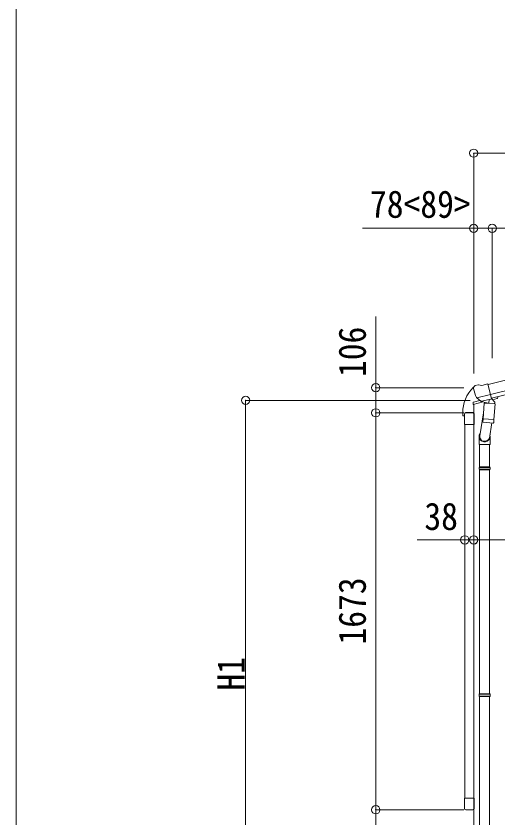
# Model space of a CAD drawing. Units: millimetres at full size, sheet at 1:35. Extents: x -9783 to 9892, y -6828 to 6752.
# Drawn here: x -9783 to -7753, y -151 to 3229 of the extents above; entities that cross this region are included whole.
import ezdxf
from ezdxf.enums import TextEntityAlignment as Align

# ---------------------------------------------------------------- set-up
doc = ezdxf.new("R2010")
doc.units = ezdxf.units.MM
doc.header["$LTSCALE"] = 35
doc.header["$PDMODE"] = 32
doc.header["$PDSIZE"] = 35
for name, color, linetype, lineweight in [('0-1_本体', 4, 'Continuous', 9), ('0-2_部品', 7, 'Continuous', 9), ('0-A_寸法', 6, 'Continuous', 9), ('1-1_GLASS', 4, 'Continuous', 9), ('1-2_GLASS_SEAL', 7, 'Continuous', 9), ('1-A', 6, 'Continuous', 9), ('F-0_240', 7, 'Continuous', 9)]:
    doc.layers.add(name, color=color, linetype=linetype, lineweight=lineweight)
doc.styles.add('ＭＳ ゴシック', font='')
doc.styles.get('ＭＳ ゴシック').set_extended_font_data('MS Gothic')

msp = doc.modelspace()

# ---------------------------------------------------------------- linework, layer by layer
at = {"layer": '0-1_本体'}
for p, q in [((-7795.07, 1676.67), (-7312.19, 1794.15)), ((-7784.99, 1634.7), (-7301.98, 1752.17)), ((-7781.06, 1618.32), (-7298, 1735.81)), ((-7855.09, 1593.37), (-7855.09, -1246.92))]:
    msp.add_line(p, q, dxfattribs=at)
at = {"layer": '0-1_本体', "color": 6}
for p, q in [((-8267.95, 1662.97), (-8267.95, 1556.97)), ((-8267.95, -116.03), (-8267.95, 1556.97)), ((-7855.09, 1021.44), (-7893.09, 1021.44))]:
    msp.add_line(p, q, dxfattribs=at)
at = {"layer": '0-2_部品'}
for p, q in [((-7856.78, 1661.09), (-7856.5, 1659.94)), ((-7852.56, 1669.67), (-7856.41, 1663.37)), ((-7849.46, 1671.91), (-7836.28, 1675.08)), ((-7821.72, 1672.4), (-7834.98, 1675.1)), ((-7821.72, 1672.4), (-7795.79, 1678.63)), ((-7842.72, 1620.78), (-7785.22, 1634.59)), ((-7753.35, 1625.11), (-7753.35, 1621.8)), ((-7857.9, 1592.76), (-7815.2, 1603.01)), ((-7857.9, 1599.65), (-7857.9, 1592.76)), ((-7829.4, 1608.86), (-7855.6, 1602.57)), ((-7825.87, 1605.87), (-7842.25, 1620.37)), ((-7823.16, 1605.31), (-7815.64, 1607.11)), ((-7822.33, 1605.41), (-7820.8, 1605.78)), ((-7820.8, 1605.78), (-7784.09, 1614.59)), ((-7818.96, 1605.55), (-7819.01, 1604.81)), ((-7818.25, 1603.77), (-7792.44, 1597.33)), ((-7811.34, 1598.42), (-7816.01, 1531.59)), ((-7765.65, 1595.23), (-7811.34, 1598.42)), ((-7809.56, 1601.6), (-7809.79, 1598.32)), ((-7790.04, 1612.77), (-7791.06, 1598.16)), ((-7784.09, 1614.59), (-7782.56, 1614.96)), ((-7781.01, 1617.06), (-7780.06, 1617)), ((-7780.06, 1617), (-7766.75, 1601.68)), ((-7776.07, 1612.4), (-7757.18, 1616.94)), ((-7770.32, 1528.39), (-7765.65, 1595.23)), ((-7766.75, 1601.68), (-7767.19, 1595.34)), ((-7814.28, 1556.35), (-7830.19, 1460.18)), ((-7816.87, 1519.12), (-7816, 1531.59)), ((-7770.32, 1528.39), (-7816.01, 1531.59)), ((-7770.33, 1528.39), (-7771.22, 1515.7)), ((-7816.47, 1517.76), (-7816.48, 1517.76)), ((-7815.03, 1516.98), (-7773.33, 1514.07)), ((-7778.76, 1514.45), (-7789.49, 1450.86)), ((-7832.34, 1423.02), (-7832.34, 1457.37)), ((-7786.34, 1457.68), (-7786.34, 1423.02)), ((-7786.34, 1423.02), (-7832.34, 1423.02)), ((-7830.34, 1423.02), (-7830.34, 1329.02)), ((-7788.34, 1423.02), (-7788.34, 1329.02)), ((-7832.34, 1327.02), (-7831.34, 1329.02)), ((-7786.34, 1327.02), (-7832.34, 1327.02)), ((-7786.34, 1319.02), (-7832.34, 1319.02)), ((-7787.34, 1329.02), (-7831.34, 1329.02)), ((-7786.34, 1327.02), (-7787.34, 1329.02)), ((-7786.34, 1319.02), (-7787.34, 1317.02)), ((-7786.34, 1327.02), (-7786.34, 1319.02)), ((-7787.34, 1317.02), (-7831.34, 1317.02)), ((-7830.34, 1317.02), (-7830.34, 372.83)), ((-7788.34, 1317.02), (-7788.34, 372.83)), ((-7832.34, 370.83), (-7831.34, 372.83)), ((-7787.34, 372.83), (-7831.34, 372.83)), ((-7786.34, 370.83), (-7787.34, 372.83)), ((-7786.34, 370.83), (-7832.34, 370.83)), ((-7786.34, 362.83), (-7832.34, 362.83)), ((-7787.34, 360.83), (-7831.34, 360.83)), ((-7830.34, 360.83), (-7830.34, -467.35)), ((-7788.34, 360.83), (-7788.34, -467.35)), ((-7786.34, 362.83), (-7787.34, 360.83)), ((-7786.34, 370.83), (-7786.34, 362.83))]:
    msp.add_line(p, q, dxfattribs=at)
for points in [[(-7790.36, 1613.18), (-7780.64, 1615.52), (-7795.79, 1678.63)], [(-7842.99, 1621.36), (-7842.41, 1620.52), (-7842.25, 1620.37)], [(-7790.36, 1613.18), (-7790.6, 1613.03), (-7815.36, 1607.08), (-7815.64, 1607.11)], [(-7832.34, 1327.02), (-7832.34, 1319.02), (-7831.34, 1317.02)], [(-7832.34, 370.83), (-7832.34, 362.83), (-7831.34, 360.83)]]:
    msp.add_lwpolyline(points, dxfattribs=at)
for centre, radius, start, end in [((-7659.7, 1707.19), 202.4, 193.5, 205.09125), ((-7848.29, 1667.05), 5, 103.5, 148.5), ((-7835.58, 1672.16), 3, 78.5, 103.5), ((-7854.9, 1599.65), 3, 103.5, 180), ((-7822.44, 1605.9), 0.5, 248.23754, 283.5), ((-7819.46, 1605.59), 0.5, 356, 103.5), ((-7818.01, 1604.74), 1, 176, 256), ((-7792.09, 1598.3), 1.03, 250.03897, 351.96569), ((-7789.44, 1612.69), 0.604, 100.59842, 172.20595), ((-7782.68, 1615.44), 0.5, 283.5, 318.76246), ((-7758.35, 1621.8), 5, 283.5, 0), ((-7814.93, 1518.95), 1.95, 175.04017, 217.47766), ((-7814.89, 1518.98), 2, 217.40962, 266), ((-7773.19, 1516.06), 2, 266, 349.46843), ((-7802.34, 1457.37), 30, 177.45142, 180)]:
    msp.add_arc(centre, radius, start, end, dxfattribs=at)
for centre, major_axis, ratio, start_param, end_param in [((-7853.86, 1661.8), (-1.57, -2.57), 0.99628, 4.712389, 5.4996506), ((-7823.88, 1608.13), (-0.73, -2.92), 0.997631, 5.8041905, 6.6006116), ((-7823.83, 1608.36), (2.63, 3.16), 0.650902, 4.0958226, 4.1686332), ((-7823.86, 1608.23), (-0.73, -2.92), 0.997631, 0.3902369, 0.4789948), ((-7809.34, 1457.68), (23, 0), 0.996195, 2.5560258, 6.5663028), ((-7809.34, 1457.68), (21, 0), 0.996195, 2.9349147, 5.9512394)]:
    msp.add_ellipse(centre, major_axis=major_axis, ratio=ratio, start_param=start_param, end_param=end_param, dxfattribs=at)
at = {"layer": '0-A_寸法'}
for p, q in [((-7855.34, 2651.44), (-7855.34, 2334.82)), ((-7855.34, 2651.44), (-5156.34, 2651.44)), ((-7855.34, 2334.82), (-8323.44, 2334.82)), ((-7855.34, 2334.82), (-7855.34, 1722.59)), ((-7855.34, 2334.82), (-7777.34, 2334.82)), ((-7777.34, 2334.82), (-7777.34, 1786.96)), ((-7777.34, 2334.82), (-5156.34, 2334.82)), ((-8815.92, 1609.48), (-7870.83, 1609.48)), ((-8815.92, -696.92), (-8815.92, 1609.48)), ((-7699.34, 1021.44), (-7855.34, 1021.44))]:
    msp.add_line(p, q, dxfattribs=at)
for p in [(-7855.34, 2651.44), (-7855.34, 2334.82), (-7777.34, 2334.82), (-8815.92, 1609.48), (-7855.34, 1021.44)]:
    msp.add_point(p, dxfattribs=at)
at = {"layer": '1-1_GLASS'}
for p, q in [((-7893.09, 1508.47), (-7893.09, -67.53)), ((-7855.09, 1508.47), (-7855.09, -67.53))]:
    msp.add_line(p, q, dxfattribs=at)
at = {"layer": '1-2_GLASS_SEAL'}
for p, q in [((-7901.59, 1556.95), (-7901.59, 1545.2)), ((-7888.59, 1557.67), (-7859.59, 1557.67)), ((-7888.33, 1557.96), (-7855.09, 1557.96)), ((-7901.09, 1544.7), (-7894.83, 1544.7)), ((-7894.33, 1551.96), (-7894.33, 1545.2)), ((-7894.09, 1508.47), (-7894.09, 1552.17)), ((-7854.09, 1552.17), (-7854.09, 1508.47)), ((-7854.09, 1508.47), (-7894.09, 1508.47)), ((-7894.09, -67.53), (-7894.09, -111.23)), ((-7854.09, -67.53), (-7894.09, -67.53)), ((-7854.09, -111.23), (-7854.09, -67.53)), ((-7888.59, -116.73), (-7859.59, -116.73))]:
    msp.add_line(p, q, dxfattribs=at)
for centre, radius, start, end in [((-7749.34, 1556.95), 152.26, 135.14293, 180), ((-7852.85, 1658.98), 6.95, 105.94697, 129.45641), ((-7888.33, 1551.96), 6, 90, 180), ((-7888.59, 1552.17), 5.5, 90, 180), ((-7859.59, 1552.17), 5.5, 0, 90), ((-7901.09, 1545.2), 0.5, 180, 270), ((-7894.83, 1545.2), 0.5, 270, 0), ((-7888.59, -111.23), 5.5, 180, 270), ((-7859.59, -111.23), 5.5, 270, 0)]:
    msp.add_arc(centre, radius, start, end, dxfattribs=at)
at = {"layer": '1-A'}
for p, q in [((-8267.95, 1662.97), (-8267.95, 1962.97)), ((-8267.95, 1662.97), (-7897.36, 1662.97)), ((-8267.95, 1556.97), (-7897.36, 1556.97)), ((-7893.09, 1021.44), (-8093.09, 1021.44)), ((-8267.95, -116.03), (-7897.36, -116.03)), ((-8267.95, -116.03), (-7897.36, -116.03)), ((-8267.95, -696.92), (-8267.95, -116.03))]:
    msp.add_line(p, q, dxfattribs=at)
for p in [(-8267.95, 1662.97), (-8267.95, 1556.97), (-7893.09, 1021.44), (-7855.09, 1021.44), (-8267.95, -116.03)]:
    msp.add_point(p, dxfattribs=at)
at = {"layer": 'F-0_240', "color": 5}
msp.add_line((-9783.03, 6751.9), (-9783.03, -6828.1), dxfattribs=at)

# ---------------------------------------------------------------- texts
at = {"layer": '0-A_寸法', "color": 7, "style": 'ＭＳ ゴシック', "width": 0.9}
msp.add_text('78<89>', height=115.5, dxfattribs=at).set_placement((-8292.33, 2344.32), align=Align.BOTTOM_LEFT)
msp.add_text('H1', height=115.5, rotation=90, dxfattribs=at).set_placement((-8785.42, 386.28), align=Align.BOTTOM_LEFT)
at = {"layer": '1-A', "color": 7, "style": 'ＭＳ ゴシック', "width": 0.9}
for s, p in [('106', (-8274.95, 1707.97)), ('1673', (-8274.95, 580.47))]:
    msp.add_text(s, height=115.5, rotation=90, dxfattribs=at).set_placement(p, align=Align.BOTTOM_LEFT)
msp.add_text('38', height=115.5, dxfattribs=at).set_placement((-8063.09, 1028.44), align=Align.BOTTOM_LEFT)

doc.saveas('drawing.dxf')
